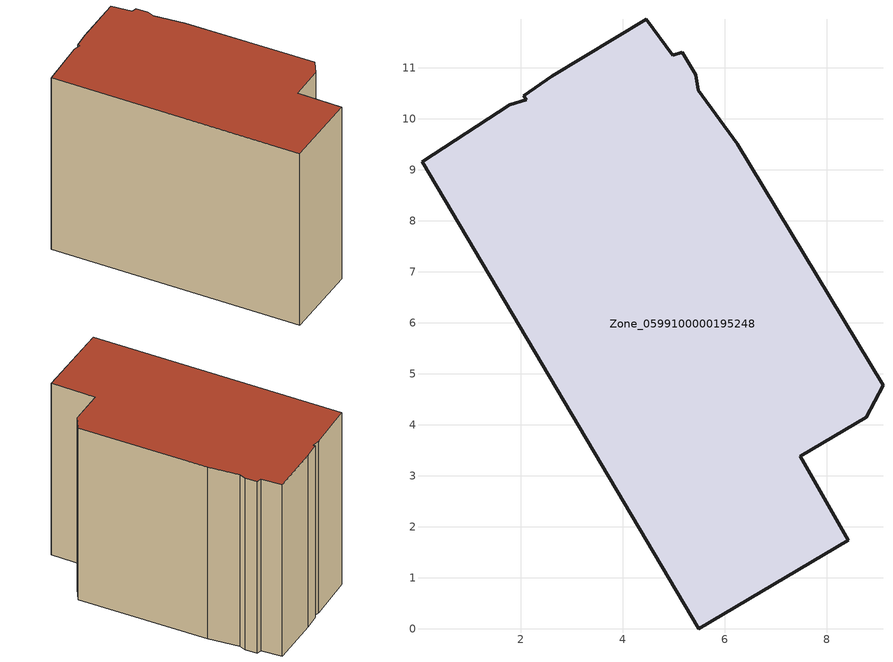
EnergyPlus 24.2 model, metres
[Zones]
Zone_0599100000195248
 floor ground (C_G): 5.47,10.56 6.25,9.51 9.1,4.78 8.77,4.15 7.48,3.38 8.42,1.73 5.49,0 0.07,9.15 1.78,10.28 2.1,10.37 2.05,10.45 2.61,10.84 4.45,11.95 4.97,11.24 5.17,11.3 5.43,10.86 z0
 wall outside (C_F): 4.45,11.95 2.61,10.84 2.05,10.45 2.1,10.37 1.78,10.28 0.07,9.15 5.49,0 8.42,1.73 7.48,3.38 8.77,4.15 9.1,4.78 6.25,9.51 5.47,10.56 5.43,10.86 5.17,11.3 4.97,11.24 4.45,11.95 z0:7.99
 roof outside (C_R): 9.1,4.78 6.25,9.51 5.47,10.56 5.43,10.86 5.17,11.3 4.97,11.24 4.45,11.95 2.61,10.84 2.05,10.45 2.1,10.37 1.78,10.28 0.07,9.15 5.49,0 8.42,1.73 7.48,3.38 8.77,4.15 z7.99
[BUILDING]
Pand.0599100000195248: North Axis=0; Terrain=City; Loads Convergence Tolerance Value=0.04; Temperature Convergence Tolerance Value=0.4; Solar Distribution=FullExterior; Maximum Number of Warmup Days=25; Minimum Number of Warmup Days=1
[Site:Location]
Rotterdam.The.Hague.AP_ZH_NLD Design_Conditions: Latitude=51.96; Longitude=4.45; Time Zone=1; Elevation=-4.5
[SITE:GROUNDTEMPERATURE:BUILDINGSURFACE]
18, 18, 18, 18, 18, 18, 18, 18, 18, 18, 18, 18
[MATERIAL] Thermal Absorptance=0.9; Solar Absorptance=0.7; Visible Absorptance=0.7
Name | Roughness | Thickness | Conductivity | Density | Specific Heat
G.TC.1946 | MediumSmooth | 0.15 | 1 | 540 | 1210
F.TC.1946 | Rough | 0.3 | 0.857143 | 1920 | 840
R.TC.1946 | MediumRough | 0.2 | 0.909091 | 1500 | 1000
[CONSTRUCTION]
C_G: G.TC.1946
C_F: F.TC.1946
C_R: R.TC.1946
[ZONE]
Zone_0599100000195248: Type=1; Multiplier=1; Ceiling Height=Autocalculate; Volume=Autocalculate; Floor Area=autocalculate; Part of Total Floor Area=Yes
[ZONEINFILTRATION:DESIGNFLOWRATE]
Infil_Zone_0599100000195248: Zone or ZoneList or Space or SpaceList=Zone_0599100000195248; Schedule=AlwaysOn; Design Flow Rate Calculation Method=Flow/Area; Flow Rate per Floor Area=0.003; Constant Term Coefficient=1; Temperature Term Coefficient=0; Velocity Term Coefficient=0; Velocity Squared Term Coefficient=0
[HVACTEMPLATE:ZONE:IDEALLOADSAIRSYSTEM]
Zone_0599100000195248: Maximum Heating Supply Air Temperature=50; Minimum Cooling Supply Air Temperature=13; Maximum Heating Supply Air Humidity Ratio=0.0156; Minimum Cooling Supply Air Humidity Ratio=0.0077; Heating Limit=NoLimit; Cooling Limit=NoLimit; Dehumidification Control Type=ConstantSensibleHeatRatio; Cooling Sensible Heat Ratio=0.7; Dehumidification Setpoint=60; Humidification Control Type=None; Humidification Setpoint=30; Outdoor Air Method=None; Outdoor Air Flow Rate per Person=0.00944; Outdoor Air Flow Rate per Zone Floor Area=0; Outdoor Air Flow Rate per Zone=0; Demand Controlled Ventilation Type=None; Outdoor Air Economizer Type=NoEconomizer; Heat Recovery Type=None; Sensible Heat Recovery Effectiveness=0.7; Latent Heat Recovery Effectiveness=0.65
[ZONECONTROL:THERMOSTAT]
ThermostatControl_Zone_0599100000195248: Zone or ZoneList=Zone_0599100000195248; Control Type Schedule=DualSetpointControlType; Control 1=Thermostat_Zone_0599100000195248; Temperature Difference Between Cutout And Setpoint=0
[THERMOSTATSETPOINT:DUALSETPOINT]
Thermostat_Zone_0599100000195248: Heating Setpoint Temperature Schedule=HeatingSetpoint_Zone_0599100000195248; Cooling Setpoint Temperature Schedule=CoolingSetpoint_Zone_0599100000195248
[SCHEDULE:COMPACT]
HeatingSetpoint_Zone_0599100000195248: Through: 12/31, For: AllDays, Until: 24:00, 21
CoolingSetpoint_Zone_0599100000195248: Through: 12/31, For: AllDays, Until: 24:00, 24
DualSetpointControlType: Through: 12/31, For: AllDays, Until: 24:00, 4
AlwaysOn: Through: 12/31, For: AllDays, Until: 24:00, 1
